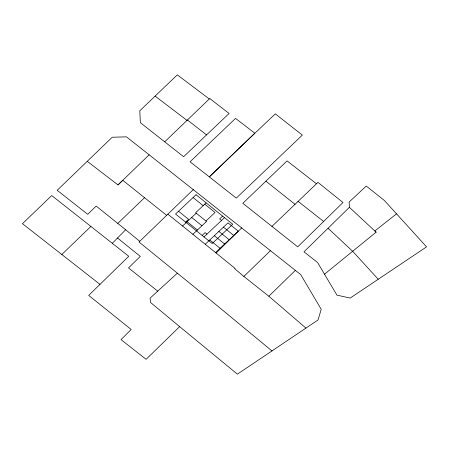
<?xml version="1.0" encoding="UTF-8"?>
<svg xmlns="http://www.w3.org/2000/svg" width="449" height="449" viewBox="0 0 449 449"><rect width="100%" height="100%" fill="white"/><g stroke="black" fill="none" stroke-linecap="round" stroke-linejoin="round"><path stroke-width="0.67" d="M112.306 243.285L125.675 229.776L139.757 241.321M271.954 226.414L317.948 182.361L342.991 202.505L297.721 246.843L242.814 203.302L287.074 160.899L316.461 183.781M99.97 284.346L22.45 223.686L51.719 195.562L128.762 256.278L88.694 295.397L131.181 329.482L121.039 339.64L146.093 359.318L179.651 326.642L237.386 374.152L318.055 319.963L321.231 309.31L300.684 274.569L126.455 136.844L112.233 137.237L57.197 190.292L87.701 214.308L96.193 206.08L125.675 229.776M167.847 214.173L216.115 253.028L241.775 227.851M328.034 228.249L349.401 207.32L349.148 202.005L366.249 186.06L384.428 200.529L426.55 246.871L350.175 298.069L336.93 295.122L317.611 262.553L303.99 251.816L328.034 228.249L352.65 251.244L378.221 279.267M216.115 253.028L235.052 268.401L234.715 268.721L243.869 276.444L268.828 296.228L295.369 270.343M87.308 161.343L117.986 184.926L122.757 180.296L166.646 215.335L193.396 189.478M243.869 276.444L270.494 250.632M117.986 184.926L149.169 154.793M61.794 254.538L90.894 226.419M166.646 215.335L139.044 242.017L208.471 298.473L272.004 350.978M209.296 98.971L177.293 74.848L139.796 110.796L140.346 122.678L183.613 156.712L229.097 113.479L209.767 98.522L164.676 141.862M117.806 223.383L144.556 197.695M185.639 222.137L188.608 219.348L178.522 211.232M206.136 202.869L195.652 212.725L206.518 221.469L192.862 234.305M182.563 226.015L196.219 213.18M205.951 221.015L215.054 212.456L204.755 204.166M202.117 235.399L205.081 232.616L206.955 234.12M222.614 216.132L219.645 218.921L221.525 220.431M203.992 236.909L224.489 217.642M205.221 244.256L227.98 222.861L238.273 231.145L215.514 252.546M177.372 273.183L150.118 298.108L150.454 302.396L179.651 326.642M349.401 207.32L376.099 232.167L324.487 274.221M396.529 213.847L374.921 230.887L376.099 232.167M155.113 96.114L187.02 120.388L187.435 119.99L206.546 134.896M298.069 201.343L323.589 221.419M265.909 181.177L294.987 204.284M157.739 291.137L128.504 267.93L140.307 256.407L117.526 238.009M193.087 197.538L203.173 205.659M223.428 227.138L233.721 235.428M218.876 231.415L229.17 239.704M191.667 217.462L201.966 225.752M214.325 235.697L224.618 243.987M187.115 221.739L197.414 230.028M209.773 239.974L220.066 248.263M268.828 296.228L305.971 328.112M250.475 137.411L209.318 176.884L190.067 161.78L235.54 118.401L254.858 133.224L209.318 176.884L236.269 198.116L302.351 135.104L275.31 113.861L250.475 137.411M196.056 194.748L175.553 214.021L212.197 243.521L232.7 224.247L196.056 194.748"/></g></svg>
